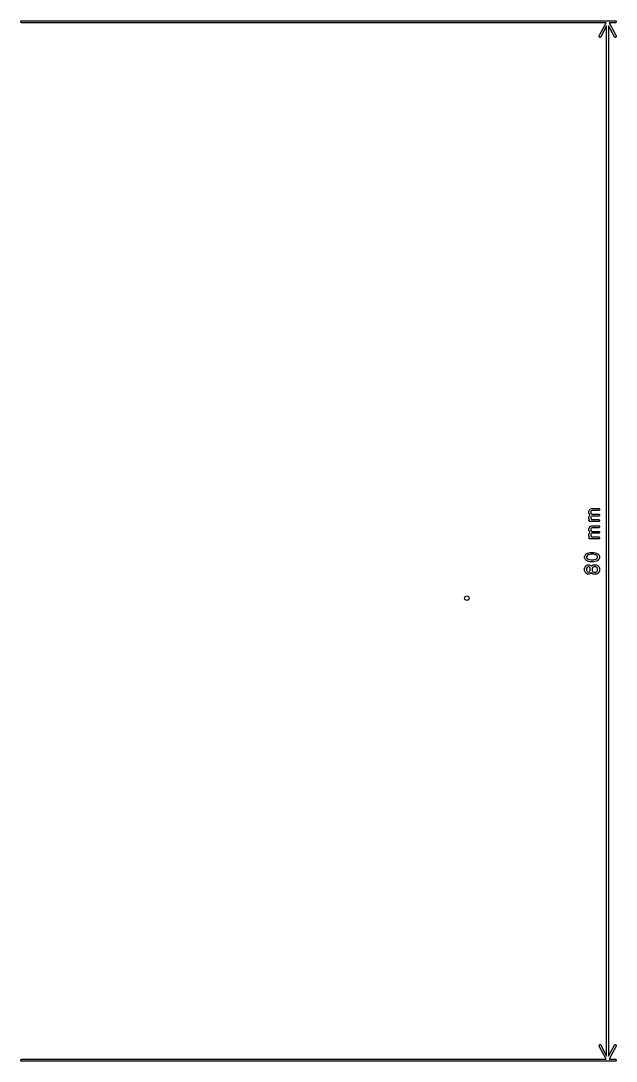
# Model space of a CAD drawing. Extents: x -1.81 to 1.82, y -1.58 to 1.58.
# Drawn here: x 0.017 to 1.823, y -1.578 to 1.578 of the extents above; entities that cross this region are included whole.
import ezdxf

# ---------------------------------------------------------------- set-up
doc = ezdxf.new("R2010")
doc.units = 0
doc.header["$MEASUREMENT"] = 0
doc.layers.add('BLACK', color=7, linetype='CONTINUOUS')

msp = doc.modelspace()

# ---------------------------------------------------------------- linework, layer by layer
at = {"layer": 'BLACK', "linetype": 'CONTINUOUS'}
for p, q in [((0.0191, 1.5777), (0.0197, 1.5778)), ((0.0197, 1.5778), (1.8201, 1.5778)), ((1.8201, 1.5778), (1.8207, 1.5777)), ((0.0168, 1.5754), (0.0172, 1.5764)), ((0.0168, 1.5742), (0.0168, 1.5754)), ((0.0172, 1.5732), (0.0168, 1.5742)), ((0.0172, 1.5764), (0.018, 1.5773)), ((0.018, 1.5723), (0.0172, 1.5732)), ((0.018, 1.5773), (0.0191, 1.5777)), ((0.0191, 1.5719), (0.018, 1.5723)), ((0.0197, 1.5719), (0.0191, 1.5719)), ((1.7921, 1.5719), (0.0197, 1.5719)), ((1.7713, 1.5318), (1.7921, 1.5719)), ((1.794, 1.5627), (1.7765, 1.5291)), ((1.794, -1.5627), (1.794, 1.5627)), ((1.8175, 1.5291), (1.8, 1.5627)), ((1.8, 1.5627), (1.8, -1.5627)), ((1.8201, 1.5719), (1.8019, 1.5719)), ((1.8019, 1.5719), (1.8227, 1.5318)), ((1.8207, 1.5719), (1.8201, 1.5719)), ((1.8207, 1.5777), (1.8217, 1.5773)), ((1.8217, 1.5723), (1.8207, 1.5719)), ((1.8217, 1.5773), (1.8225, 1.5764)), ((1.8225, 1.5732), (1.8217, 1.5723)), ((1.8225, 1.5764), (1.823, 1.5754)), ((1.823, 1.5742), (1.8225, 1.5732)), ((1.823, 1.5754), (1.823, 1.5742)), ((1.771, 1.5301), (1.7711, 1.5313)), ((1.7713, 1.529), (1.771, 1.5301)), ((1.7711, 1.5313), (1.7713, 1.5318)), ((1.7721, 1.5281), (1.7713, 1.529)), ((1.7731, 1.5276), (1.7721, 1.5281)), ((1.7742, 1.5275), (1.7731, 1.5276)), ((1.7753, 1.5279), (1.7742, 1.5275)), ((1.7762, 1.5286), (1.7753, 1.5279)), ((1.7765, 1.5291), (1.7762, 1.5286)), ((1.8178, 1.5286), (1.8175, 1.5291)), ((1.8187, 1.5279), (1.8178, 1.5286)), ((1.8198, 1.5275), (1.8187, 1.5279)), ((1.8209, 1.5276), (1.8198, 1.5275)), ((1.8219, 1.5281), (1.8209, 1.5276)), ((1.8227, 1.529), (1.8219, 1.5281)), ((1.8227, 1.5318), (1.8229, 1.5313)), ((1.823, 1.5301), (1.8227, 1.529)), ((1.8229, 1.5313), (1.823, 1.5301)), ((1.7407, 0.0913), (1.7426, 0.0951)), ((1.7426, 0.0951), (1.7427, 0.0952)), ((1.7427, 0.0953), (1.7429, 0.0955)), ((1.7427, 0.0952), (1.7427, 0.0953)), ((1.7427, 0.0952), (1.7427, 0.0952)), ((1.7429, 0.0955), (1.7432, 0.0958)), ((1.7432, 0.0958), (1.7434, 0.0961)), ((1.7434, 0.0961), (1.7437, 0.0963)), ((1.7437, 0.0963), (1.7438, 0.0963)), ((1.7438, 0.0963), (1.7439, 0.0964)), ((1.7438, 0.0963), (1.7438, 0.0963)), ((1.7439, 0.0964), (1.7477, 0.0983)), ((1.7477, 0.0983), (1.7482, 0.0985)), ((1.7482, 0.0985), (1.7483, 0.0985)), ((1.7483, 0.0985), (1.7484, 0.0985)), ((1.7484, 0.0985), (1.749, 0.0986)), ((1.749, 0.0986), (1.7696, 0.0986)), ((1.7696, 0.0986), (1.7702, 0.0985)), ((1.7702, 0.0985), (1.7713, 0.0981)), ((1.7713, 0.0981), (1.7721, 0.0973)), ((1.7721, 0.0973), (1.7725, 0.0962)), ((1.7725, 0.095), (1.7721, 0.094)), ((1.7725, 0.0962), (1.7725, 0.095)), ((1.7404, 0.09), (1.7405, 0.0906)), ((1.7404, 0.0844), (1.7404, 0.09)), ((1.7405, 0.0838), (1.7404, 0.0844)), ((1.7404, 0.0731), (1.7405, 0.0737)), ((1.7404, 0.0675), (1.7404, 0.0731)), ((1.7405, 0.0669), (1.7404, 0.0675)), ((1.7405, 0.0908), (1.7407, 0.0913)), ((1.7405, 0.0907), (1.7405, 0.0908)), ((1.7405, 0.0906), (1.7405, 0.0907)), ((1.7405, 0.0837), (1.7405, 0.0838)), ((1.7405, 0.0836), (1.7405, 0.0837)), ((1.7407, 0.083), (1.7405, 0.0836)), ((1.7405, 0.0739), (1.7407, 0.0744)), ((1.7405, 0.0738), (1.7405, 0.0739)), ((1.7405, 0.0737), (1.7405, 0.0738)), ((1.7405, 0.0668), (1.7405, 0.0669)), ((1.7405, 0.0667), (1.7405, 0.0668)), ((1.7407, 0.0662), (1.7405, 0.0667)), ((1.7405, 0.0624), (1.7409, 0.0635)), ((1.7426, 0.0793), (1.7407, 0.083)), ((1.7407, 0.0744), (1.7426, 0.0782)), ((1.7417, 0.0643), (1.7407, 0.0662)), ((1.7409, 0.0635), (1.7417, 0.0643)), ((1.7427, 0.0792), (1.7426, 0.0793)), ((1.7426, 0.0782), (1.7427, 0.0783)), ((1.7427, 0.0791), (1.7427, 0.0792)), ((1.7427, 0.0792), (1.7427, 0.0792)), ((1.7429, 0.0788), (1.7427, 0.0791)), ((1.7427, 0.0784), (1.7429, 0.0787)), ((1.7427, 0.0783), (1.7427, 0.0784)), ((1.7427, 0.0783), (1.7427, 0.0783)), ((1.743, 0.0787), (1.7429, 0.0788)), ((1.7429, 0.0787), (1.743, 0.0787)), ((1.7475, 0.0915), (1.7463, 0.0893)), ((1.7463, 0.0893), (1.7463, 0.0851)), ((1.7463, 0.0851), (1.7475, 0.0828)), ((1.7475, 0.0747), (1.7463, 0.0724)), ((1.7463, 0.0724), (1.7463, 0.0682)), ((1.7463, 0.0682), (1.7477, 0.0655)), ((1.7497, 0.0927), (1.7475, 0.0915)), ((1.7475, 0.0828), (1.7497, 0.0817)), ((1.7497, 0.0758), (1.7475, 0.0747)), ((1.7477, 0.0655), (1.7484, 0.0648)), ((1.7484, 0.0648), (1.7696, 0.0648)), ((1.7696, 0.0927), (1.7497, 0.0927)), ((1.7497, 0.0817), (1.7696, 0.0817)), ((1.7696, 0.0758), (1.7497, 0.0758)), ((1.7702, 0.0927), (1.7696, 0.0927)), ((1.7696, 0.0817), (1.7702, 0.0816)), ((1.7702, 0.0758), (1.7696, 0.0758)), ((1.7696, 0.0648), (1.7702, 0.0648)), ((1.7713, 0.0932), (1.7702, 0.0927)), ((1.7702, 0.0816), (1.7713, 0.0812)), ((1.7713, 0.0763), (1.7702, 0.0758)), ((1.7702, 0.0648), (1.7713, 0.0643)), ((1.7721, 0.094), (1.7713, 0.0932)), ((1.7713, 0.0812), (1.7721, 0.0804)), ((1.7721, 0.0771), (1.7713, 0.0763)), ((1.7713, 0.0643), (1.7721, 0.0635)), ((1.7721, 0.0804), (1.7725, 0.0793)), ((1.7725, 0.0782), (1.7721, 0.0771)), ((1.7721, 0.0635), (1.7725, 0.0624)), ((1.7725, 0.0793), (1.7725, 0.0782)), ((1.7404, 0.0375), (1.7405, 0.0381)), ((1.7404, 0.0319), (1.7404, 0.0375)), ((1.7405, 0.0313), (1.7404, 0.0319)), ((1.7405, 0.0613), (1.7405, 0.0624)), ((1.7409, 0.0602), (1.7405, 0.0613)), ((1.7405, 0.0383), (1.7407, 0.0388)), ((1.7405, 0.0382), (1.7405, 0.0383)), ((1.7405, 0.0381), (1.7405, 0.0382)), ((1.7407, 0.0388), (1.7426, 0.0426)), ((1.7417, 0.0594), (1.7409, 0.0602)), ((1.7428, 0.059), (1.7417, 0.0594)), ((1.7426, 0.0426), (1.7427, 0.0427)), ((1.7427, 0.0428), (1.7429, 0.0431)), ((1.7427, 0.0427), (1.7427, 0.0428)), ((1.7427, 0.0427), (1.7427, 0.0427)), ((1.7434, 0.0589), (1.7428, 0.059)), ((1.7429, 0.0431), (1.7432, 0.0433)), ((1.7432, 0.0433), (1.7434, 0.0436)), ((1.7696, 0.0589), (1.7434, 0.0589)), ((1.7434, 0.0436), (1.7437, 0.0438)), ((1.7437, 0.0438), (1.7438, 0.0438)), ((1.7438, 0.0438), (1.7439, 0.0439)), ((1.7438, 0.0438), (1.7438, 0.0438)), ((1.7439, 0.0439), (1.7477, 0.0458)), ((1.7475, 0.039), (1.7463, 0.0368)), ((1.7463, 0.0368), (1.7463, 0.0326)), ((1.7463, 0.0326), (1.7475, 0.0303)), ((1.7497, 0.0402), (1.7475, 0.039)), ((1.7477, 0.0458), (1.7482, 0.046)), ((1.7482, 0.046), (1.7483, 0.046)), ((1.7483, 0.046), (1.7484, 0.046)), ((1.7484, 0.046), (1.749, 0.0461)), ((1.749, 0.0461), (1.7696, 0.0461)), ((1.7696, 0.0402), (1.7497, 0.0402)), ((1.7702, 0.059), (1.7696, 0.0589)), ((1.7696, 0.0461), (1.7702, 0.046)), ((1.7702, 0.0402), (1.7696, 0.0402)), ((1.7713, 0.0594), (1.7702, 0.059)), ((1.7702, 0.046), (1.7713, 0.0456)), ((1.7713, 0.0407), (1.7702, 0.0402)), ((1.7721, 0.0602), (1.7713, 0.0594)), ((1.7713, 0.0456), (1.7721, 0.0448)), ((1.7721, 0.0415), (1.7713, 0.0407)), ((1.7725, 0.0613), (1.7721, 0.0602)), ((1.7721, 0.0448), (1.7725, 0.0437)), ((1.7725, 0.0425), (1.7721, 0.0415)), ((1.7725, 0.0624), (1.7725, 0.0613)), ((1.7725, 0.0437), (1.7725, 0.0425)), ((1.7404, 0.0206), (1.7405, 0.0212)), ((1.7404, 0.015), (1.7404, 0.0206)), ((1.7405, 0.0144), (1.7404, 0.015)), ((1.7405, 0.0312), (1.7405, 0.0313)), ((1.7405, 0.0311), (1.7405, 0.0312)), ((1.7407, 0.0306), (1.7405, 0.0311)), ((1.7405, 0.0214), (1.7407, 0.0219)), ((1.7405, 0.0213), (1.7405, 0.0214)), ((1.7405, 0.0212), (1.7405, 0.0213)), ((1.7405, 0.0143), (1.7405, 0.0144)), ((1.7405, 0.0142), (1.7405, 0.0143)), ((1.7407, 0.0137), (1.7405, 0.0142)), ((1.7405, 0.0099), (1.7409, 0.011)), ((1.7405, 0.0088), (1.7405, 0.0099)), ((1.7409, 0.0077), (1.7405, 0.0088)), ((1.7426, 0.0268), (1.7407, 0.0306)), ((1.7407, 0.0219), (1.7426, 0.0257)), ((1.7417, 0.0118), (1.7407, 0.0137)), ((1.7409, 0.011), (1.7417, 0.0118)), ((1.7417, 0.0069), (1.7409, 0.0077)), ((1.7428, 0.0065), (1.7417, 0.0069)), ((1.7427, 0.0267), (1.7426, 0.0268)), ((1.7426, 0.0257), (1.7427, 0.0258)), ((1.7427, 0.0266), (1.7427, 0.0267)), ((1.7427, 0.0267), (1.7427, 0.0267)), ((1.7429, 0.0263), (1.7427, 0.0266)), ((1.7427, 0.0259), (1.7429, 0.0262)), ((1.7427, 0.0258), (1.7427, 0.0259)), ((1.7427, 0.0258), (1.7427, 0.0258)), ((1.7434, 0.0064), (1.7428, 0.0065)), ((1.743, 0.0262), (1.7429, 0.0263)), ((1.7429, 0.0262), (1.743, 0.0262)), ((1.7696, 0.0064), (1.7434, 0.0064)), ((1.7475, 0.0222), (1.7463, 0.0199)), ((1.7463, 0.0199), (1.7463, 0.0157)), ((1.7463, 0.0157), (1.7477, 0.013)), ((1.7475, 0.0303), (1.7497, 0.0292)), ((1.7497, 0.0233), (1.7475, 0.0222)), ((1.7477, 0.013), (1.7484, 0.0123)), ((1.7484, 0.0123), (1.7696, 0.0123)), ((1.7497, 0.0292), (1.7696, 0.0292)), ((1.7696, 0.0233), (1.7497, 0.0233)), ((1.7696, 0.0292), (1.7702, 0.0291)), ((1.7702, 0.0234), (1.7696, 0.0233)), ((1.7696, 0.0123), (1.7702, 0.0123)), ((1.7702, 0.0065), (1.7696, 0.0064)), ((1.7702, 0.0291), (1.7713, 0.0287)), ((1.7713, 0.0238), (1.7702, 0.0234)), ((1.7702, 0.0123), (1.7713, 0.0118)), ((1.7713, 0.0069), (1.7702, 0.0065)), ((1.7713, 0.0287), (1.7721, 0.0279)), ((1.7721, 0.0246), (1.7713, 0.0238)), ((1.7713, 0.0118), (1.7721, 0.011)), ((1.7721, 0.0077), (1.7713, 0.0069)), ((1.7721, 0.0279), (1.7725, 0.0268)), ((1.7725, 0.0257), (1.7721, 0.0246)), ((1.7721, 0.011), (1.7725, 0.0099)), ((1.7725, 0.0088), (1.7721, 0.0077)), ((1.7725, 0.0268), (1.7725, 0.0257)), ((1.7725, 0.0099), (1.7725, 0.0088)), ((1.7273, -0.0469), (1.7274, -0.0463)), ((1.7273, -0.0506), (1.7273, -0.0469)), ((1.7274, -0.0512), (1.7273, -0.0506)), ((1.7274, -0.0461), (1.7276, -0.0455)), ((1.7274, -0.0462), (1.7274, -0.0461)), ((1.7274, -0.0463), (1.7274, -0.0462)), ((1.7274, -0.0513), (1.7274, -0.0512)), ((1.7274, -0.0514), (1.7274, -0.0513)), ((1.7276, -0.0519), (1.7274, -0.0514)), ((1.7276, -0.0455), (1.7295, -0.0418)), ((1.7295, -0.0557), (1.7276, -0.0519)), ((1.7295, -0.0418), (1.7297, -0.0416)), ((1.7297, -0.0559), (1.7295, -0.0557)), ((1.7297, -0.0414), (1.7298, -0.0413)), ((1.7297, -0.0415), (1.7297, -0.0414)), ((1.7297, -0.0416), (1.7297, -0.0415)), ((1.7297, -0.056), (1.7297, -0.0559)), ((1.7297, -0.0561), (1.7297, -0.056)), ((1.7298, -0.0562), (1.7297, -0.0561)), ((1.7298, -0.0413), (1.7299, -0.0413)), ((1.7299, -0.0562), (1.7298, -0.0562)), ((1.7299, -0.0413), (1.73, -0.041)), ((1.73, -0.0565), (1.7299, -0.0562)), ((1.73, -0.041), (1.7319, -0.0392)), ((1.7319, -0.0583), (1.73, -0.0565)), ((1.7319, -0.0392), (1.7321, -0.039)), ((1.7321, -0.0585), (1.7319, -0.0583)), ((1.7321, -0.039), (1.7322, -0.0389)), ((1.7322, -0.0586), (1.7321, -0.0585)), ((1.7322, -0.0389), (1.7323, -0.0389)), ((1.7323, -0.0586), (1.7322, -0.0586)), ((1.7323, -0.0389), (1.7324, -0.0388)), ((1.7324, -0.0587), (1.7323, -0.0586)), ((1.7324, -0.0388), (1.7327, -0.0386)), ((1.7324, -0.0388), (1.7324, -0.0388)), ((1.7327, -0.0589), (1.7324, -0.0587)), ((1.7324, -0.0587), (1.7324, -0.0587)), ((1.7327, -0.0386), (1.7364, -0.0367)), ((1.7364, -0.0608), (1.7327, -0.0589)), ((1.7346, -0.0449), (1.7332, -0.0476)), ((1.7332, -0.0476), (1.7332, -0.0499)), ((1.7332, -0.0499), (1.7346, -0.0526)), ((1.7358, -0.0437), (1.7346, -0.0449)), ((1.7346, -0.0526), (1.7358, -0.0538)), ((1.7388, -0.0422), (1.7358, -0.0437)), ((1.7358, -0.0538), (1.7388, -0.0553)), ((1.7364, -0.0367), (1.7365, -0.0367)), ((1.7365, -0.0608), (1.7364, -0.0608)), ((1.7365, -0.0367), (1.7367, -0.0366)), ((1.7365, -0.0367), (1.7365, -0.0367)), ((1.7367, -0.0609), (1.7365, -0.0608)), ((1.7365, -0.0608), (1.7365, -0.0608)), ((1.7367, -0.0366), (1.737, -0.0365)), ((1.737, -0.061), (1.7367, -0.0609)), ((1.737, -0.0365), (1.7445, -0.0346)), ((1.737, -0.0365), (1.737, -0.0365)), ((1.737, -0.0365), (1.737, -0.0365)), ((1.7445, -0.0629), (1.737, -0.061)), ((1.737, -0.061), (1.737, -0.061)), ((1.737, -0.061), (1.737, -0.061)), ((1.7456, -0.0404), (1.7388, -0.0422)), ((1.7388, -0.0553), (1.7456, -0.057)), ((1.7445, -0.0346), (1.7446, -0.0346)), ((1.7446, -0.0629), (1.7445, -0.0629)), ((1.7446, -0.0346), (1.7447, -0.0346)), ((1.7447, -0.0629), (1.7446, -0.0629)), ((1.7447, -0.0346), (1.7449, -0.0346)), ((1.7449, -0.0629), (1.7447, -0.0629)), ((1.7449, -0.0346), (1.7451, -0.0345)), ((1.7451, -0.0629), (1.7449, -0.0629)), ((1.7451, -0.0345), (1.7452, -0.0346)), ((1.7452, -0.0629), (1.7451, -0.0629)), ((1.7452, -0.0346), (1.7453, -0.0345)), ((1.7453, -0.0629), (1.7452, -0.0629)), ((1.7453, -0.0345), (1.7546, -0.0345)), ((1.7546, -0.0629), (1.7453, -0.0629)), ((1.7543, -0.0404), (1.7456, -0.0404)), ((1.7456, -0.057), (1.7543, -0.057)), ((1.7611, -0.0422), (1.7543, -0.0404)), ((1.7543, -0.057), (1.7611, -0.0553)), ((1.7546, -0.0345), (1.7547, -0.0346)), ((1.7547, -0.0629), (1.7546, -0.0629)), ((1.7547, -0.0346), (1.7548, -0.0345)), ((1.7548, -0.0629), (1.7547, -0.0629)), ((1.7548, -0.0345), (1.755, -0.0346)), ((1.755, -0.0629), (1.7548, -0.0629)), ((1.755, -0.0346), (1.7552, -0.0346)), ((1.7552, -0.0629), (1.755, -0.0629)), ((1.7552, -0.0346), (1.7552, -0.0346)), ((1.7552, -0.0346), (1.7553, -0.0346)), ((1.7553, -0.0629), (1.7552, -0.0629)), ((1.7552, -0.0629), (1.7552, -0.0629)), ((1.7553, -0.0346), (1.7628, -0.0365)), ((1.7628, -0.061), (1.7553, -0.0629)), ((1.7641, -0.0437), (1.7611, -0.0422)), ((1.7611, -0.0553), (1.7641, -0.0538)), ((1.7628, -0.0365), (1.7629, -0.0365)), ((1.7629, -0.061), (1.7628, -0.061)), ((1.7629, -0.0365), (1.7629, -0.0365)), ((1.7629, -0.0365), (1.7632, -0.0366)), ((1.7632, -0.0609), (1.7629, -0.061)), ((1.7629, -0.061), (1.7629, -0.061)), ((1.7632, -0.0366), (1.7634, -0.0367)), ((1.7634, -0.0608), (1.7632, -0.0609)), ((1.7634, -0.0367), (1.7634, -0.0367)), ((1.7634, -0.0367), (1.7635, -0.0367)), ((1.7635, -0.0608), (1.7634, -0.0608)), ((1.7634, -0.0608), (1.7634, -0.0608)), ((1.7635, -0.0367), (1.7672, -0.0386)), ((1.7672, -0.0589), (1.7635, -0.0608)), ((1.7653, -0.0449), (1.7641, -0.0437)), ((1.7641, -0.0538), (1.7653, -0.0526)), ((1.7667, -0.0476), (1.7653, -0.0449)), ((1.7653, -0.0526), (1.7667, -0.0499)), ((1.7667, -0.0499), (1.7667, -0.0476)), ((1.7672, -0.0386), (1.7674, -0.0388)), ((1.7674, -0.0587), (1.7672, -0.0589)), ((1.7674, -0.0388), (1.7675, -0.0388)), ((1.7675, -0.0587), (1.7674, -0.0587)), ((1.7675, -0.0388), (1.7676, -0.0389)), ((1.7676, -0.0586), (1.7675, -0.0587)), ((1.7676, -0.0389), (1.7677, -0.0389)), ((1.7677, -0.0586), (1.7676, -0.0586)), ((1.7677, -0.0389), (1.7677, -0.039)), ((1.7677, -0.039), (1.768, -0.0392)), ((1.768, -0.0583), (1.7677, -0.0585)), ((1.7677, -0.0585), (1.7677, -0.0586)), ((1.768, -0.0392), (1.7698, -0.041)), ((1.7698, -0.0565), (1.768, -0.0583)), ((1.7698, -0.041), (1.77, -0.0413)), ((1.77, -0.0562), (1.7698, -0.0565)), ((1.77, -0.0413), (1.7701, -0.0413)), ((1.7701, -0.0562), (1.77, -0.0562)), ((1.7701, -0.0413), (1.7701, -0.0414)), ((1.7701, -0.0414), (1.7702, -0.0415)), ((1.7702, -0.056), (1.7701, -0.0561)), ((1.7701, -0.0561), (1.7701, -0.0562)), ((1.7702, -0.0415), (1.7702, -0.0416)), ((1.7702, -0.0416), (1.7704, -0.0418)), ((1.7704, -0.0557), (1.7702, -0.0559)), ((1.7702, -0.0559), (1.7702, -0.056)), ((1.7704, -0.0418), (1.7723, -0.0455)), ((1.7723, -0.0519), (1.7704, -0.0557)), ((1.7723, -0.0455), (1.7725, -0.0461)), ((1.7725, -0.0514), (1.7723, -0.0519)), ((1.7725, -0.0461), (1.7725, -0.0462)), ((1.7725, -0.0462), (1.7725, -0.0463)), ((1.7725, -0.0463), (1.7726, -0.0469)), ((1.7726, -0.0506), (1.7725, -0.0512)), ((1.7725, -0.0512), (1.7725, -0.0513)), ((1.7725, -0.0513), (1.7725, -0.0514)), ((1.7726, -0.0469), (1.7726, -0.0506)), ((1.7273, -0.0825), (1.7274, -0.0819)), ((1.7273, -0.09), (1.7273, -0.0825)), ((1.7274, -0.0906), (1.7273, -0.09)), ((1.7274, -0.0817), (1.7276, -0.0812)), ((1.7274, -0.0818), (1.7274, -0.0817)), ((1.7274, -0.0819), (1.7274, -0.0818)), ((1.7274, -0.0907), (1.7274, -0.0906)), ((1.7274, -0.0908), (1.7274, -0.0907)), ((1.7276, -0.0913), (1.7274, -0.0908)), ((1.7276, -0.0812), (1.7295, -0.0774)), ((1.7295, -0.0951), (1.7276, -0.0913)), ((1.7295, -0.0774), (1.7297, -0.0772)), ((1.7297, -0.077), (1.7298, -0.0769)), ((1.7297, -0.0771), (1.7297, -0.077)), ((1.7297, -0.0772), (1.7297, -0.0771)), ((1.7298, -0.0769), (1.7299, -0.0769)), ((1.7299, -0.0769), (1.73, -0.0767)), ((1.73, -0.0767), (1.7319, -0.0748)), ((1.7319, -0.0748), (1.7321, -0.0746)), ((1.7321, -0.0746), (1.7322, -0.0745)), ((1.7322, -0.0745), (1.7323, -0.0745)), ((1.7323, -0.0745), (1.7324, -0.0744)), ((1.7324, -0.0744), (1.7327, -0.0742)), ((1.7324, -0.0744), (1.7324, -0.0744)), ((1.7327, -0.0742), (1.7364, -0.0723)), ((1.7346, -0.0805), (1.7332, -0.0832)), ((1.7332, -0.0832), (1.7332, -0.0893)), ((1.7332, -0.0893), (1.7346, -0.092)), ((1.7358, -0.0793), (1.7346, -0.0805)), ((1.7346, -0.092), (1.7358, -0.0932)), ((1.7385, -0.0779), (1.7358, -0.0793)), ((1.7358, -0.0932), (1.7385, -0.0945)), ((1.7364, -0.0723), (1.737, -0.0721)), ((1.737, -0.0721), (1.7371, -0.0721)), ((1.7371, -0.0721), (1.7372, -0.0721)), ((1.7372, -0.0721), (1.7378, -0.072)), ((1.7378, -0.072), (1.7396, -0.072)), ((1.7389, -0.0779), (1.7385, -0.0779)), ((1.7385, -0.0945), (1.7389, -0.0945)), ((1.7416, -0.0793), (1.7389, -0.0779)), ((1.7389, -0.0945), (1.7416, -0.0932)), ((1.7396, -0.072), (1.7402, -0.0721)), ((1.7402, -0.0721), (1.7403, -0.0721)), ((1.7403, -0.0721), (1.7404, -0.0721)), ((1.7404, -0.0721), (1.741, -0.0723)), ((1.741, -0.0723), (1.7447, -0.0742)), ((1.7428, -0.0805), (1.7416, -0.0793)), ((1.7416, -0.0932), (1.7428, -0.092)), ((1.7442, -0.0832), (1.7428, -0.0805)), ((1.7428, -0.092), (1.7442, -0.0893)), ((1.7442, -0.0893), (1.7442, -0.0832)), ((1.7447, -0.0742), (1.745, -0.0744)), ((1.745, -0.0744), (1.745, -0.0744)), ((1.745, -0.0744), (1.7451, -0.0745)), ((1.7451, -0.0745), (1.7452, -0.0745)), ((1.7452, -0.0745), (1.7452, -0.0746)), ((1.7452, -0.0746), (1.7455, -0.0748)), ((1.7455, -0.0748), (1.7471, -0.0764)), ((1.7471, -0.0764), (1.7488, -0.0748)), ((1.7488, -0.0748), (1.749, -0.0746)), ((1.749, -0.0746), (1.7491, -0.0745)), ((1.7491, -0.0745), (1.7492, -0.0745)), ((1.7492, -0.0745), (1.7492, -0.0744)), ((1.7492, -0.0744), (1.7493, -0.0744)), ((1.7493, -0.0744), (1.7496, -0.0742)), ((1.7496, -0.0742), (1.7533, -0.0723)), ((1.7514, -0.0805), (1.7501, -0.0832)), ((1.7501, -0.0832), (1.7501, -0.0893)), ((1.7501, -0.0893), (1.7514, -0.092)), ((1.7526, -0.0793), (1.7514, -0.0805)), ((1.7514, -0.092), (1.7526, -0.0932)), ((1.7553, -0.0779), (1.7526, -0.0793)), ((1.7526, -0.0932), (1.7553, -0.0945)), ((1.7533, -0.0723), (1.7539, -0.0721)), ((1.7539, -0.0721), (1.754, -0.0721)), ((1.754, -0.0721), (1.7541, -0.0721)), ((1.7541, -0.0721), (1.7546, -0.072)), ((1.7546, -0.072), (1.7621, -0.072)), ((1.7614, -0.0779), (1.7553, -0.0779)), ((1.7553, -0.0945), (1.7614, -0.0945)), ((1.7641, -0.0793), (1.7614, -0.0779)), ((1.7614, -0.0945), (1.7641, -0.0932)), ((1.7621, -0.072), (1.7627, -0.0721)), ((1.7627, -0.0721), (1.7628, -0.0721)), ((1.7628, -0.0721), (1.7629, -0.0721)), ((1.7629, -0.0721), (1.7635, -0.0723)), ((1.7635, -0.0723), (1.7672, -0.0742)), ((1.7653, -0.0805), (1.7641, -0.0793)), ((1.7641, -0.0932), (1.7653, -0.092)), ((1.7667, -0.0832), (1.7653, -0.0805)), ((1.7653, -0.092), (1.7667, -0.0893)), ((1.7667, -0.0893), (1.7667, -0.0832)), ((1.7672, -0.0742), (1.7674, -0.0744)), ((1.7674, -0.0744), (1.7675, -0.0744)), ((1.7675, -0.0744), (1.7676, -0.0745)), ((1.7676, -0.0745), (1.7677, -0.0745)), ((1.7677, -0.0745), (1.7677, -0.0746)), ((1.7677, -0.0746), (1.768, -0.0748)), ((1.768, -0.0748), (1.7698, -0.0767)), ((1.7698, -0.0767), (1.77, -0.0769)), ((1.77, -0.0769), (1.7701, -0.0769)), ((1.7701, -0.0769), (1.7701, -0.077)), ((1.7701, -0.077), (1.7702, -0.0771)), ((1.7702, -0.0771), (1.7702, -0.0772)), ((1.7702, -0.0772), (1.7704, -0.0774)), ((1.7704, -0.0774), (1.7723, -0.0812)), ((1.7723, -0.0913), (1.7704, -0.0951)), ((1.7723, -0.0812), (1.7725, -0.0817)), ((1.7725, -0.0908), (1.7723, -0.0913)), ((1.7725, -0.0817), (1.7725, -0.0818)), ((1.7725, -0.0818), (1.7725, -0.0819)), ((1.7725, -0.0819), (1.7726, -0.0825)), ((1.7726, -0.09), (1.7725, -0.0906)), ((1.7725, -0.0906), (1.7725, -0.0907)), ((1.7725, -0.0907), (1.7725, -0.0908)), ((1.7726, -0.0825), (1.7726, -0.09)), ((1.7297, -0.0953), (1.7295, -0.0951)), ((1.7297, -0.0954), (1.7297, -0.0953)), ((1.7297, -0.0955), (1.7297, -0.0954)), ((1.7298, -0.0955), (1.7297, -0.0955)), ((1.7299, -0.0956), (1.7298, -0.0955)), ((1.73, -0.0958), (1.7299, -0.0956)), ((1.7319, -0.0977), (1.73, -0.0958)), ((1.7321, -0.0979), (1.7319, -0.0977)), ((1.7322, -0.0979), (1.7321, -0.0979)), ((1.7323, -0.098), (1.7322, -0.0979)), ((1.7324, -0.0981), (1.7323, -0.098)), ((1.7327, -0.0983), (1.7324, -0.0981)), ((1.7324, -0.0981), (1.7324, -0.0981)), ((1.7364, -0.1001), (1.7327, -0.0983)), ((1.737, -0.1003), (1.7364, -0.1001)), ((1.7371, -0.1003), (1.737, -0.1003)), ((1.7372, -0.1004), (1.7371, -0.1003)), ((1.7378, -0.1004), (1.7372, -0.1004)), ((1.7396, -0.1004), (1.7378, -0.1004)), ((1.7402, -0.1004), (1.7396, -0.1004)), ((1.7403, -0.1003), (1.7402, -0.1004)), ((1.7404, -0.1003), (1.7403, -0.1003)), ((1.741, -0.1001), (1.7404, -0.1003)), ((1.7447, -0.0983), (1.741, -0.1001)), ((1.745, -0.0981), (1.7447, -0.0983)), ((1.7451, -0.098), (1.745, -0.0981)), ((1.745, -0.0981), (1.745, -0.0981)), ((1.7452, -0.0979), (1.7451, -0.098)), ((1.7455, -0.0977), (1.7452, -0.0979)), ((1.7452, -0.0979), (1.7452, -0.0979)), ((1.7471, -0.096), (1.7455, -0.0977)), ((1.7488, -0.0977), (1.7471, -0.096)), ((1.749, -0.0979), (1.7488, -0.0977)), ((1.7491, -0.0979), (1.749, -0.0979)), ((1.7492, -0.098), (1.7491, -0.0979)), ((1.7492, -0.0981), (1.7492, -0.098)), ((1.7493, -0.0981), (1.7492, -0.0981)), ((1.7496, -0.0983), (1.7493, -0.0981)), ((1.7533, -0.1001), (1.7496, -0.0983)), ((1.7539, -0.1003), (1.7533, -0.1001)), ((1.754, -0.1003), (1.7539, -0.1003)), ((1.7541, -0.1004), (1.754, -0.1003)), ((1.7546, -0.1004), (1.7541, -0.1004)), ((1.7621, -0.1004), (1.7546, -0.1004)), ((1.7627, -0.1004), (1.7621, -0.1004)), ((1.7628, -0.1003), (1.7627, -0.1004)), ((1.7629, -0.1003), (1.7628, -0.1003)), ((1.7635, -0.1001), (1.7629, -0.1003)), ((1.7672, -0.0983), (1.7635, -0.1001)), ((1.7674, -0.0981), (1.7672, -0.0983)), ((1.7675, -0.0981), (1.7674, -0.0981)), ((1.7676, -0.098), (1.7675, -0.0981)), ((1.7677, -0.0979), (1.7676, -0.098)), ((1.768, -0.0977), (1.7677, -0.0979)), ((1.7677, -0.0979), (1.7677, -0.0979)), ((1.7698, -0.0958), (1.768, -0.0977)), ((1.77, -0.0956), (1.7698, -0.0958)), ((1.7701, -0.0955), (1.77, -0.0956)), ((1.7702, -0.0954), (1.7701, -0.0955)), ((1.7701, -0.0955), (1.7701, -0.0955)), ((1.7704, -0.0951), (1.7702, -0.0953)), ((1.7702, -0.0953), (1.7702, -0.0954)), ((1.771, -1.5301), (1.7713, -1.529)), ((1.7711, -1.5313), (1.771, -1.5301)), ((1.7713, -1.5318), (1.7711, -1.5313)), ((1.7713, -1.529), (1.7721, -1.5281)), ((1.7921, -1.5719), (1.7713, -1.5318)), ((1.7721, -1.5281), (1.7731, -1.5276)), ((1.7731, -1.5276), (1.7742, -1.5275)), ((1.7742, -1.5275), (1.7753, -1.5279)), ((1.7753, -1.5279), (1.7762, -1.5286)), ((1.7762, -1.5286), (1.7765, -1.5291)), ((1.7765, -1.5291), (1.794, -1.5627)), ((1.8, -1.5627), (1.8175, -1.5291)), ((1.8227, -1.5318), (1.8019, -1.5719)), ((1.8175, -1.5291), (1.8178, -1.5286)), ((1.8178, -1.5286), (1.8187, -1.5279)), ((1.8187, -1.5279), (1.8198, -1.5275)), ((1.8198, -1.5275), (1.8209, -1.5276)), ((1.8209, -1.5276), (1.8219, -1.5281)), ((1.8219, -1.5281), (1.8227, -1.529)), ((1.8227, -1.529), (1.823, -1.5301)), ((1.8229, -1.5313), (1.8227, -1.5318)), ((1.823, -1.5301), (1.8229, -1.5313)), ((0.0168, -1.5742), (0.0172, -1.5732)), ((0.0168, -1.5754), (0.0168, -1.5742)), ((0.0172, -1.5764), (0.0168, -1.5754)), ((0.0172, -1.5732), (0.018, -1.5723)), ((0.018, -1.5773), (0.0172, -1.5764)), ((0.018, -1.5723), (0.0191, -1.5719)), ((0.0191, -1.5777), (0.018, -1.5773)), ((0.0191, -1.5719), (0.0197, -1.5719)), ((0.0197, -1.5778), (0.0191, -1.5777)), ((0.0197, -1.5719), (1.7921, -1.5719)), ((1.8201, -1.5778), (0.0197, -1.5778)), ((1.8019, -1.5719), (1.8201, -1.5719)), ((1.8201, -1.5719), (1.8207, -1.5719)), ((1.8207, -1.5777), (1.8201, -1.5778)), ((1.8207, -1.5719), (1.8217, -1.5723)), ((1.8217, -1.5773), (1.8207, -1.5777)), ((1.8217, -1.5723), (1.8225, -1.5732)), ((1.8225, -1.5764), (1.8217, -1.5773)), ((1.8225, -1.5732), (1.823, -1.5742)), ((1.823, -1.5754), (1.8225, -1.5764)), ((1.823, -1.5742), (1.823, -1.5754))]:
    msp.add_line(p, q, dxfattribs=at)
at = {"layer": 'BLACK'}
msp.add_circle((1.3701, -0.1732), 0.00689, dxfattribs=at)

doc.saveas('drawing.dxf')
